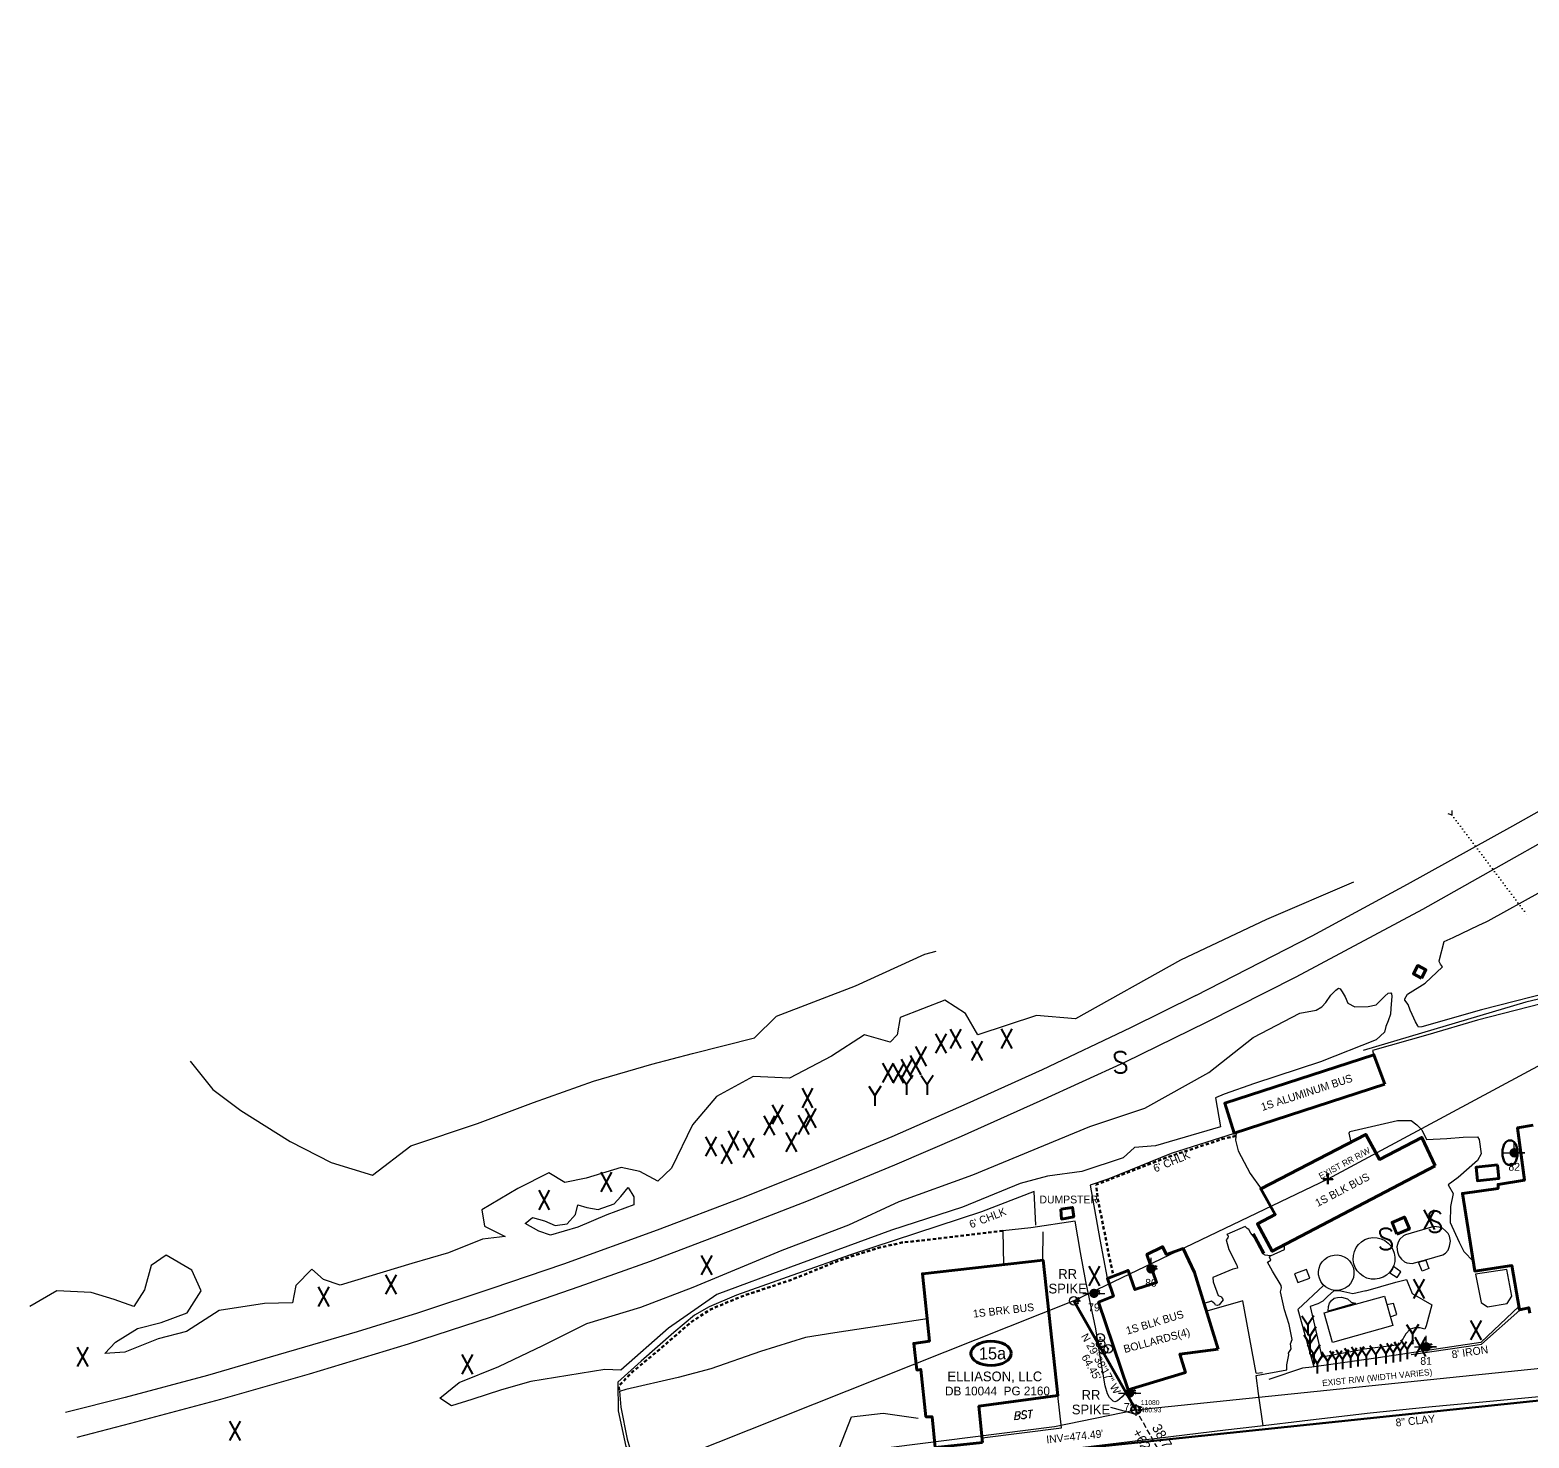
# Model space of a CAD drawing. Extents: x 2081991 to 2084654, y 739892 to 742657.
# Drawn here: x 2082008 to 2082778, y 741264 to 741987 of the extents above; entities that cross this region are included whole.
import ezdxf
from ezdxf.enums import TextEntityAlignment as Align

# ---------------------------------------------------------------- set-up
doc = ezdxf.new("R2010")
doc.units = 0
doc.header["$MEASUREMENT"] = 0
for name, pattern in [('DGN Style 1', [1.726131, 0.002872, -1.723259]), ('DGN Style 2', [2.872098, 1.723259, -1.148839]), ('DGN Style 3', [4.020938, 2.872099, -1.148839])]:
    doc.linetypes.add(name, pattern=pattern)
for name, color, linetype, lineweight in [('Cogo Default Point CELL', 7, 'Continuous', 0), ('COGO Default Point Elevation', 7, 'Continuous', 0), ('COGO Default Point Number', 7, 'Continuous', 0), ('Exist Building', 30, 'Continuous', 40), ('Exist Building Text', 30, 'Continuous', 13), ('Exist Other Culture Fence Line', 30, 'Continuous', 13), ('Exist Other Culture Fence Line Text', 30, 'Continuous', 13), ('Exist Other Culture Located Object CELL', 30, 'Continuous', 13), ('Exist Other Culture Located Object Text', 30, 'Continuous', 13), ('Exist Property Corner CELL', 6, 'Continuous', 30), ('Exist Property Deed Book Text', 6, 'Continuous', 40), ('Exist Property Iron Pin CELL', 6, 'Continuous', 13), ('Exist Property Iron Pin Leader', 6, 'Continuous', 13), ('Exist Property Iron Pin Text', 6, 'Continuous', 13), ('Exist Property Line', 6, 'Continuous', 40), ('Exist Property Line Text', 6, 'Continuous', 13), ('Exist Property Monument Cogo Comment', 6, 'Continuous', 0), ('Exist Property Monument Cogo Elevation', 6, 'Continuous', 0), ('Exist Property Monument Cogo Number', 6, 'Continuous', 0), ('Exist Property Owner Text', 6, 'Continuous', 40), ('Exist Property Tie Line', 7, 'DGN Style 3', 13), ('Exist Property Tie Line Text', 7, 'Continuous', 13), ('Exist Right of Way Line', 6, 'Continuous', 13), ('Exist Right of Way Line Text', 6, 'Continuous', 13), ('Exist Roads EOP', 2, 'Continuous', 13), ('Exist Roads EOP Other', 2, 'Continuous', 13), ('Exist Roads EOP Other Text', 2, 'Continuous', 13), ('Exist Roads Soil', 2, 'DGN Style 2', 30), ('Exist Utilities Other Pole Cogo Elevation', 1, 'Continuous', 0), ('Exist Utilities Other Pole Cogo Number', 1, 'Continuous', 0), ('Exist Utilities Power Joint Use Telephone CELL', 1, 'Continuous', 13), ('Exist Utilities Power Joint Use Telephone Cogo Elevation', 1, 'Continuous', 0), ('Exist Utilities Power Joint Use Telephone Cogo Number', 1, 'Continuous', 0), ('Exist Utilities Power Joint Use Telephone Text Tag Number', 1, 'Continuous', 13), ('Exist Utilities Power Pole CELL', 1, 'Continuous', 13), ('Exist Utilities Power Pole Cogo Elevation', 1, 'Continuous', 0), ('Exist Utilities Power Pole Cogo Number', 1, 'Continuous', 0), ('Exist Utilities Power Pole Text Tag Number', 1, 'Continuous', 13), ('Exist Utilities Sanitary Sewer UG Line', 3, 'Continuous', 30), ('Exist Utilities Sanitary Sewer UG Line Invert Elevation', 3, 'Continuous', 13), ('Exist Utilities Sanitary Sewer UG Line Text', 3, 'Continuous', 13), ('Exist Utilities Telephone Pole CELL', 30, 'Continuous', 13), ('Exist Utilities Telephone Pole Text Tag Number', 30, 'Continuous', 13), ('Old_Level_10', 7, 'Continuous', 0), ('Old_Level_11', 7, 'Continuous', 0), ('Old_Level_3', 7, 'Continuous', 0), ('Old_Level_4', 7, 'Continuous', 0), ('Old_Level_5', 7, 'Continuous', 0), ('Old_Level_6', 7, 'Continuous', 0), ('Old_Level_8', 7, 'Continuous', 0), ('Old_Level_9', 7, 'Continuous', 0)]:
    doc.layers.add(name, color=color, linetype=linetype, lineweight=lineweight)
doc.styles.add('Style-ITALICS', font='ITALICS.shx')
doc.styles.add('Style-STANDARD', font='STANDARD.shx')
doc.styles.add('Style-WORKING', font='WORKING.shx')

# ---------------------------------------------------------------- blocks, each defined once
blk = doc.blocks.new('EXIST PROPERTY IRON PIN')
at = {"color": 0, "linetype": 'ByBlock', "lineweight": -2}
for radius in [0.0441, 0.00141]:
    blk.add_circle((0, 0), radius, dxfattribs=at)
blk = doc.blocks.new('EXIST PROPERTY CORNER')
at = {"layer": 'Exist Property Corner CELL', "flags": 128}
blk.add_lwpolyline([(-0.05, 0), (0.05, 0), (0, 0), (0, 0.05), (0, -0.05)], dxfattribs=at)
at = {"layer": 'Exist Property Corner CELL'}
blk.add_point((0, 0), dxfattribs=at)
blk = doc.blocks.new('COGO DEFAULT POINT')
at = {"layer": 'Cogo Default Point CELL', "flags": 128}
for points in [[(-0.06, 0), (0, 0)], [(0, 0.06), (0, 0)], [(0, 0), (0.06, 0)], [(0, 0), (0, -0.06)]]:
    blk.add_lwpolyline(points, dxfattribs=at)
at = {"layer": 'Cogo Default Point CELL'}
blk.add_circle((0, 0), 0.0469, dxfattribs=at)
blk = doc.blocks.new('Exist Property Owner Number Topo_12')
at = {"layer": 'Exist Property Owner Text', "color": 6}
blk.add_ellipse((0, 0), major_axis=(10.375, 0), ratio=0.6024096386, dxfattribs=at)
at = {"layer": 'Exist Property Owner Text', "color": 6, "style": 'Style-WORKING'}
blk.add_text('15a', height=6.25, dxfattribs=at).set_placement((0.762198, 0), align=Align.MIDDLE_CENTER)
blk = doc.blocks.new('EXIST OTHER CULTURE LOCATED OBJECT')
at = {"color": 0, "linetype": 'ByBlock', "lineweight": -2}
for radius in [0.0436, 0.0048]:
    blk.add_circle((0, 0), radius, dxfattribs=at)
blk = doc.blocks.new('EXIST UTILITIES TELEPHONE POLE')
at = {"layer": 'Exist Utilities Telephone Pole CELL'}
h = blk.add_hatch(color=256, dxfattribs=at)
edge = h.paths.add_edge_path()
edge.add_arc((0, 0), 0.04813, 0, 360)
blk.add_line((-0.1135, 0), (0.11325, 0), dxfattribs=at)
blk.add_point((0, 0), dxfattribs=at)
at = {"layer": 'Exist Utilities Telephone Pole Text Tag Number', "style": 'Style-WORKING'}
blk.add_attdef('pole number', text='', height=0.08, dxfattribs=at).set_placement((0, -0.144), align=Align.MIDDLE_CENTER)
blk = doc.blocks.new('EXIST UTILITIES POWER POLE')
at = {"layer": 'Exist Utilities Power Pole CELL'}
h = blk.add_hatch(color=256, dxfattribs=at)
edge = h.paths.add_edge_path()
edge.add_arc((0, 0), 0.049, 0, 360)
blk.add_line((0, 0), (0, 0.1125), dxfattribs=at)
blk.add_point((0, 0), dxfattribs=at)
at = {"layer": 'Exist Utilities Power Pole Text Tag Number', "style": 'Style-WORKING'}
blk.add_attdef('pole number', text='', height=0.08, dxfattribs=at).set_placement((0, -0.144), align=Align.MIDDLE_CENTER)
blk = doc.blocks.new('EXIST UTILITIES POWER JOINT USE TELEPHONE')
at = {"layer": 'Exist Utilities Power Joint Use Telephone CELL'}
h = blk.add_hatch(color=256, dxfattribs=at)
edge = h.paths.add_edge_path()
edge.add_arc((0.000024, 0.000125), 0.049003, 0, 360)
at = {"layer": 'Exist Utilities Power Joint Use Telephone CELL', "flags": 128}
blk.add_lwpolyline([(-0.11875, 0), (0.108, -0.00075), (0, -0.000393), (0, 0.1125)], dxfattribs=at)
at = {"layer": 'Exist Utilities Power Joint Use Telephone CELL'}
blk.add_point((0, 0), dxfattribs=at)
at = {"layer": 'Exist Utilities Power Joint Use Telephone Text Tag Number', "style": 'Style-WORKING'}
blk.add_attdef('pole number', text='', height=0.08, dxfattribs=at).set_placement((0, -0.144), align=Align.MIDDLE_CENTER)

msp = doc.modelspace()

# ---------------------------------------------------------------- linework, layer by layer
at = {"layer": 'Exist Building', "flags": 128}
for points in [[(2082730.091601, 741403.617705), (2082646.388019, 741359.742543), (2082638.741284, 741373.726765), (2082647.898766, 741378.669005), (2082640.480031, 741391.739479), (2082694.356423, 741419.752673), (2082701.357409, 741406.921198), (2082723.156365, 741418.189926), (2082730.091601, 741403.617705)], [(2082537.745986, 741381.388249), (2082543.768974, 741382.218498), (2082544.458223, 741377.404257), (2082538.154735, 741376.24101), (2082537.745986, 741381.388249)]]:
    msp.add_lwpolyline(points, close=True, dxfattribs=at)
at = {"layer": 'Exist Other Culture Fence Line', "ltscale": 50, "flags": 128}
for points in [[(2082626.847058, 741420.140422), (2082594.430623, 741409.992192), (2082562.490937, 741396.888468), (2082552.839456, 741393.663225), (2082557.852946, 741365.797531), (2082561.659938, 741345.86332)], [(2082524.988262, 741373.157266), (2082524.057014, 741390.453231), (2082497.026068, 741379.923752), (2082429.687452, 741357.877546), (2082402.630006, 741348.342565), (2082371.256069, 741337.100088), (2082357.134097, 741331.1676), (2082349.593862, 741326.822109), (2082339.094633, 741318.054126), (2082322.186167, 741303.251156), (2082310.240691, 741292.381427), (2082310.485691, 741277.745707), (2082314.342183, 741259.351243), (2082315.253931, 741258.416245), (2082316.254429, 741247.348267), (2082380.94205, 741254.084504), (2082424.162213, 741258.855494), (2082430.204201, 741274.599463), (2082446.495419, 741276.553709)], [(2082773.090265, 741331.444849), (2082753.483555, 741312.885386), (2082700.72841, 741305.000152), (2082666.681978, 741300.215412)]]:
    msp.add_lwpolyline(points, dxfattribs=at)
at = {"layer": 'Exist Property Iron Pin Leader', "ltscale": 50, "flags": 128}
msp.add_lwpolyline([(2082575.209913, 741276.126655), (2082563.497956, 741279.457253)], dxfattribs=at)
at = {"layer": 'Exist Property Line', "ltscale": 50}
msp.add_line((2082576.363, 741278.2154), (2082544.4932, 741334.2295), dxfattribs=at)
at = {"layer": 'Exist Property Tie Line'}
msp.add_line((2082595.518607, 741244.547662), (2082576.363, 741278.2154), dxfattribs=at)
at = {"layer": 'Exist Right of Way Line', "ltscale": 50, "flags": 128}
for points in [[(2082576.363, 741278.2154), (2082893.886, 741310.9715), (2082944.952767, 741319.588667), (2083042.618912, 741340.357552), (2083137.245881, 741372.445567), (2083204.208349, 741402.013589), (2083354.293979, 741489.216342), (2083431.18853, 741552.408551), (2083500.114918, 741625.02513), (2083560.886296, 741704.491105), (2083612.943833, 741789.860964), (2083655.638794, 741880.144724), (2083691.473, 741987.1015), (2083253.15224, 741728.520309), (2082862.811066, 741499.476351), (2082823.722503, 741476.720548), (2082674.904465, 741396.737462), (2082544.4932, 741334.2295)], [(2082544.4932, 741334.2295), (2082311.289199, 741241.469713)], [(2082311.289199, 741241.469713), (2082534.50841, 741269.721861), (2082576.363, 741278.2154)]]:
    msp.add_lwpolyline(points, dxfattribs=at)
at = {"layer": 'Exist Roads EOP', "ltscale": 50, "flags": 128}
msp.add_lwpolyline([(2082839.810429, 741291.515062), (2082820.907299, 741289.342138), (2082790.516064, 741285.640067), (2082759.972762, 741282.649508), (2082728.560974, 741279.755768), (2082696.621021, 741276.466529), (2082666.015966, 741272.881882), (2082637.43402, 741269.554462), (2082622.289802, 741267.712958), (2082573.224494, 741261.760929), (2082544.8194, 741258.302189), (2082527.15823, 741256.242334), (2082497.595989, 741252.778214), (2082468.248035, 741249.562007), (2082438.375655, 741244.610616), (2082408.78469, 741241.285089), (2082380.850743, 741238.038082), (2082351.729957, 741234.50981), (2082322.054291, 741230.832126), (2082305.702301, 741229.868824), (2082259.037968, 741223.394069), (2082242.277609, 741221.588913), (2082176.00221, 741213.826085)], dxfattribs=at)
at = {"layer": 'Exist Roads EOP Other', "ltscale": 50}
msp.add_line((2082507.925796, 741370.160772), (2082508.382295, 741352.779057), dxfattribs=at)
at = {"layer": 'Exist Roads EOP Other', "ltscale": 50, "flags": 128}
for points in [[(2082572.415667, 741288.594935), (2082570.78117, 741286.759439), (2082569.218173, 741284.962442), (2082566.955678, 741282.929196), (2082565.542431, 741282.312448), (2082564.737932, 741282.616697), (2082562.714436, 741284.517693), (2082561.669188, 741286.390189), (2082560.489941, 741290.575931), (2082558.231695, 741304.687153), (2082555.7662, 741319.788623), (2082550.66571, 741344.122574), (2082547.914716, 741359.071544), (2082545.099221, 741375.086512), (2082522.294767, 741371.674019), (2082507.925796, 741370.160772)], [(2082469.143873, 741324.911362), (2082421.662218, 741317.728377), (2082406.591748, 741315.462631), (2082383.526795, 741308.242396), (2082357.973096, 741299.326664), (2082341.258879, 741294.899672), (2082314.312183, 741288.679935), (2082311.096689, 741287.727937)], [(2082497.465317, 741263.874734), (2082538.088985, 741268.956474), (2082536.198989, 741285.557191)]]:
    msp.add_lwpolyline(points, dxfattribs=at)
at = {"layer": 'Exist Roads Soil', "flags": 128}
for points in [[(2082627.647556, 741418.939924), (2082620.86557, 741417.383927), (2082593.127375, 741408.265196), (2082566.272429, 741397.921466), (2082556.00745, 741393.955724), (2082556.809448, 741386.26699), (2082560.501441, 741367.922526), (2082562.787436, 741356.16455), (2082564.855932, 741347.134068)], [(2082507.925796, 741370.160772), (2082471.626368, 741365.90828), (2082456.163149, 741364.121034), (2082443.405925, 741361.30154), (2082423.793714, 741354.915302), (2082399.889512, 741345.229072), (2082373.788564, 741336.479839), (2082357.838846, 741329.847102), (2082347.895866, 741323.301866), (2082333.425895, 741310.717891), (2082316.940678, 741297.012168), (2082310.83394, 741290.496681), (2082311.096689, 741287.727937)]]:
    msp.add_lwpolyline(points, dxfattribs=at)
at = {"layer": 'Exist Utilities Sanitary Sewer UG Line', "ltscale": 50, "flags": 128}
msp.add_lwpolyline([(2082539.6528, 741257.4847), (2082865.2434, 741291.5731), (2082922.687, 741300.9409), (2083079.3689, 741342.5084), (2083179.2009, 741381.0844), (2083281.609, 741437.5583)], dxfattribs=at)
at = {"layer": 'Old_Level_10', "color": 5, "linetype": 'Continuous', "lineweight": 13, "ltscale": 49.9999, "flags": 128}
for points in [[(2082729.378103, 741372.410517), (2082714.731632, 741368.226276), (2082713.707384, 741367.604777), (2082711.916638, 741365.98603), (2082710.99614, 741364.334533), (2082710.387391, 741361.958038), (2082710.65764, 741359.364543), (2082711.358389, 741357.438047), (2082712.756636, 741355.618551), (2082714.301883, 741354.212554), (2082715.490631, 741353.695555), (2082718.222875, 741353.380805), (2082725.68661, 741355.433301), (2082734.039344, 741357.842046), (2082735.363341, 741358.773295), (2082736.677088, 741360.314042), (2082737.436087, 741362.253788), (2082737.831586, 741364.842032), (2082737.316337, 741367.535027), (2082736.630088, 741368.759525), (2082735.357341, 741370.270772), (2082733.780594, 741371.564519), (2082732.146347, 741372.116018), (2082729.378103, 741372.410517)], [(2082673.023966, 741328.052356), (2082703.963404, 741336.714339), (2082708.227145, 741321.483869), (2082677.287707, 741312.821887), (2082673.023966, 741328.052356)]]:
    msp.add_lwpolyline(points, close=True, dxfattribs=at)
at = {"layer": 'Old_Level_10', "color": 5, "linetype": 'Continuous', "lineweight": 13, "ltscale": 49.9999}
for centre, major_axis, ratio in [((2082698.641524, 741356.010262), (-1.542137, -10.611614), 0.9999617311), ((2082679.229318, 741348.685962), (-4.543893, 7.911149), 0.9999887203)]:
    msp.add_ellipse(centre, major_axis=major_axis, ratio=ratio, dxfattribs=at)
at = {"layer": 'Old_Level_11', "color": 3, "linetype": 'Continuous', "lineweight": 13, "ltscale": 49.9999, "flags": 128}
for points in [[(2082688.164185, 741549.353413), (2082643.392275, 741530.134452), (2082599.173113, 741509.192494), (2082545.291471, 741479.074804), (2082525.323011, 741480.87355), (2082495.217071, 741470.94982), (2082488.774084, 741481.818799), (2082478.200855, 741488.740535), (2082455.310151, 741479.732803), (2082453.699404, 741470.89382), (2082450.216661, 741467.108828), (2082437.012438, 741470.88382), (2082420.071722, 741460.007592), (2082398.509765, 741448.682615), (2082379.776052, 741449.414363), (2082360.89784, 741439.246634), (2082348.618114, 741424.621413), (2082337.844886, 741402.362207), (2082330.74565, 741395.729971), (2082321.562919, 741400.734211), (2082311.952688, 741402.758707), (2082293.963224, 741397.284218), (2082283.092995, 741394.967722), (2082274.776512, 741400.067212), (2082258.886794, 741391.861478), (2082240.499331, 741380.94675), (2082241.806078, 741372.656017), (2082252.412057, 741367.219278), (2082240.82783, 741365.89703), (2082223.314865, 741358.842544), (2082204.421153, 741353.344055), (2082167.756976, 741342.304578), (2082159.064994, 741345.186072), (2082153.166255, 741350.567311), (2082144.849272, 741342.092578), (2082143.167025, 741333.215596), (2082128.807554, 741332.796847), (2082105.62485, 741329.319854), (2082088.755634, 741318.481625), (2082074.230663, 741314.764633), (2082057.145947, 741307.938896), (2082046.884468, 741307.231148), (2082052.232457, 741313.020386), (2082063.591184, 741320.092122), (2082075.74641, 741323.094366), (2082089.081134, 741328.010606), (2082096.378619, 741339.426333), (2082091.463379, 741350.010062), (2082078.372155, 741357.697297), (2082070.549171, 741352.421307), (2082067.154677, 741339.878582), (2082061.769688, 741331.409599), (2082051.578209, 741334.866592), (2082039.754232, 741338.461085), (2082022.139017, 741339.331334), (2082008.381545, 741331.25485)], [(2082734.653092, 741518.833974), (2082739.324583, 741520.96597), (2082752.487807, 741527.206208), (2082756.210799, 741529.008454), (2082757.259797, 741529.501453), (2082784.467243, 741544.463673)], [(2082796.832968, 741494.692523), (2082753.762054, 741483.714795), (2082723.114615, 741475.060312), (2082721.463369, 741474.797563), (2082721.05962, 741475.518061), (2082719.929372, 741477.535057), (2082718.271375, 741481.338799), (2082717.132377, 741483.540295), (2082716.183379, 741486.416289), (2082714.378633, 741488.623285), (2082714.456133, 741489.329534), (2082715.81863, 741491.796779), (2082724.941362, 741497.476767), (2082733.789594, 741505.84275), (2082732.797846, 741507.274748), (2082732.030848, 741508.643495), (2082732.053848, 741508.940494), (2082734.653092, 741518.833974)], [(2082090.62413, 741457.388847), (2082102.314357, 741442.748877), (2082116.644078, 741432.053898), (2082142.008028, 741416.15068), (2082163.039236, 741405.272202), (2082184.278443, 741398.815465), (2082203.968904, 741413.818935), (2082238.124585, 741425.262412), (2082266.940278, 741436.05664), (2082297.778966, 741447.013368), (2082327.804156, 741455.8851), (2082348.692114, 741461.25584), (2082380.440801, 741469.304824), (2082391.798278, 741480.502801), (2082432.325947, 741495.98902), (2082468.017376, 741512.287738), (2082473.689864, 741513.903984)], [(2082636.495789, 741469.497323), (2082660.455741, 741481.977048), (2082668.991724, 741483.636545), (2082671.801218, 741485.211042), (2082673.838214, 741487.488287), (2082676.430959, 741491.30753), (2082678.972204, 741493.867524), (2082680.363701, 741494.931272), (2082681.159449, 741494.525273), (2082682.344197, 741492.917276), (2082683.757194, 741490.396031), (2082685.092441, 741487.168538), (2082688.732934, 741485.232792), (2082695.63792, 741485.410541), (2082699.701412, 741486.26754), (2082704.256403, 741490.808031), (2082705.92765, 741492.217778), (2082705.92765, 741492.217778), (2082707.282147, 741492.503527), (2082707.564647, 741491.999278), (2082707.841646, 741490.829281)], [(2082707.841646, 741490.829281), (2082707.295897, 741484.370543), (2082707.097897, 741481.514549), (2082705.89115, 741478.093306), (2082704.770902, 741475.193562), (2082704.019404, 741472.311568), (2082699.694662, 741468.373575), (2082671.206719, 741457.048098), (2082637.312037, 741445.91137), (2082621.707568, 741440.480381)], [(2082621.707568, 741440.480381), (2082617.146077, 741438.487885), (2082619.859072, 741423.610165), (2082586.383389, 741413.813935), (2082575.546161, 741412.982436), (2082569.712422, 741407.759197), (2082548.653714, 741400.646461), (2082530.87275, 741398.218216), (2082516.928278, 741394.444223), (2082487.313337, 741382.397997), (2082450.74466, 741370.492271), (2082398.980764, 741351.485309), (2082361.199089, 741337.556337), (2082336.288139, 741320.133122), (2082311.773688, 741298.702665), (2082303.658704, 741298.956914), (2082284.554743, 741295.91442), (2082265.560281, 741292.838426), (2082250.578561, 741288.602435), (2082235.220841, 741283.523945), (2082224.846112, 741280.279452), (2082218.876374, 741284.246944), (2082228.759354, 741292.365177), (2082249.213563, 741300.439161), (2082271.694268, 741311.24564), (2082294.341473, 741322.599617), (2082322.134667, 741331.01385), (2082349.008614, 741341.32208), (2082394.694522, 741360.203292), (2082428.987704, 741373.279266), (2082454.766652, 741385.295742), (2082492.662576, 741399.010714), (2082552.706206, 741423.812665), (2082580.9799, 741433.216896), (2082613.757834, 741451.537359), (2082636.495789, 741469.497323)], [(2082266.378529, 741376.966508), (2082272.614016, 741375.250262), (2082278.069256, 741372.934016), (2082284.199243, 741373.821265), (2082288.452735, 741378.567755), (2082289.802982, 741383.599245), (2082294.291473, 741382.234498), (2082300.112961, 741381.12275), (2082308.469695, 741384.023994), (2082311.804938, 741387.913486), (2082315.59218, 741392.502977), (2082318.506425, 741387.729987), (2082318.436425, 741383.565495), (2082304.563953, 741378.454005), (2082289.749482, 741372.014268), (2082275.62901, 741368.054776), (2082269.641022, 741369.994772), (2082262.695536, 741373.900014)], [(2082262.695536, 741373.900014), (2082266.378529, 741376.966508)]]:
    msp.add_lwpolyline(points, dxfattribs=at)
at = {"layer": 'Old_Level_3', "color": 2, "linetype": 'Continuous', "lineweight": 13, "ltscale": 49.9999, "flags": 128}
for points in [[(2082891.760812, 741318.252264), (2082890.77128, 741322.171368), (2082891.869278, 741322.408117), (2082898.825764, 741323.845114), (2082896.364019, 741336.853588), (2082893.341025, 741351.961558), (2082889.734782, 741370.813021), (2082886.02729, 741391.02748), (2082882.049298, 741409.528693), (2082877.645306, 741431.577399), (2082874.397563, 741446.748869), (2082871.314569, 741465.088832), (2082863.036086, 741501.484259), (2082862.267337, 741504.461253), (2082845.264621, 741500.84976), (2082819.347173, 741494.987772), (2082791.094229, 741488.479785), (2082751.809808, 741478.346055), (2082726.315109, 741470.96982), (2082697.859416, 741462.880836), (2082698.525665, 741460.509341)], [(2082686.921938, 741415.827181), (2082685.78219, 741420.394921), (2082686.188439, 741421.19042), (2082710.72689, 741426.894908), (2082717.640626, 741426.888158), (2082720.552121, 741424.733163), (2082723.120615, 741422.007668), (2082725.568861, 741417.131928), (2082735.97409, 741417.567177), (2082744.425323, 741418.279926), (2082751.827558, 741418.499425), (2082752.558557, 741417.110428), (2082753.648554, 741409.675443), (2082751.792058, 741406.31595), (2082741.762328, 741397.524467), (2082736.702588, 741393.884724)], [(2082627.823306, 741420.501171), (2082627.522057, 741416.855428), (2082628.937554, 741411.28219), (2082634.947792, 741399.677963), (2082640.75203, 741391.724229)], [(2082736.702588, 741393.884724), (2082739.330833, 741389.380233), (2082737.831086, 741382.765747), (2082737.741336, 741374.480013), (2082742.430077, 741364.423033), (2082744.806322, 741359.507043), (2082749.629062, 741354.447803)], [(2082645.398521, 741357.329048), (2082642.657026, 741357.654297), (2082641.571529, 741358.313046), (2082636.885288, 741367.093028), (2082635.295041, 741369.041524), (2082634.304543, 741370.89752), (2082633.492795, 741371.473019), (2082632.605046, 741372.191518), (2082632.419297, 741372.367517), (2082623.115565, 741368.319026), (2082623.639314, 741367.681277), (2082623.763314, 741367.105528), (2082623.523065, 741366.610529), (2082622.680816, 741365.610781), (2082624.117563, 741360.599291), (2082628.132305, 741352.561557), (2082628.511305, 741351.25056), (2082628.480305, 741351.05056), (2082626.160309, 741350.500061), (2082615.90483, 741346.17282), (2082616.05283, 741344.004824), (2082618.575325, 741336.959088), (2082620.312821, 741336.28159), (2082620.541321, 741335.85309), (2082620.97707, 741335.122842), (2082621.115319, 741334.692093), (2082619.174323, 741332.142598), (2082618.260575, 741331.792599), (2082617.275077, 741332.092098), (2082616.877578, 741332.751097), (2082615.158831, 741334.080844), (2082611.361089, 741332.826597)], [(2082641.705714, 741270.051759), (2082639.316783, 741286.671439), (2082638.112035, 741295.88792), (2082653.782004, 741298.748665), (2082653.874004, 741301.411659), (2082654.879002, 741306.488149), (2082654.767002, 741307.299398), (2082656.117999, 741309.579643), (2082655.77675, 741312.195138), (2082656.639998, 741314.444133), (2082655.095501, 741322.149368), (2082652.615756, 741329.630603), (2082650.61376, 741338.880334), (2082651.120009, 741340.93908), (2082650.96026, 741342.183578), (2082646.512519, 741349.485563), (2082643.874274, 741354.085054), (2082645.58252, 741355.180302), (2082644.963272, 741356.684049), (2082645.398521, 741357.329048), (2082652.625006, 741360.544041), (2082652.710256, 741361.415039), (2082652.598506, 741362.990286)], [(2082717.728626, 741306.626399), (2082747.100567, 741310.96889), (2082753.890054, 741312.028388), (2082773.477015, 741329.440853), (2082773.724764, 741329.674353)], [(2082311.206439, 741287.760437), (2082311.865438, 741279.628703), (2082315.090431, 741263.190236), (2082318.585674, 741250.88526), (2082319.828922, 741247.009018), (2082320.213671, 741242.078278), (2082320.536171, 741238.123286), (2082319.211423, 741235.536041), (2082317.536677, 741233.862544), (2082315.88918, 741233.551295)]]:
    msp.add_lwpolyline(points, dxfattribs=at)
at = {"layer": 'Old_Level_4', "color": 9, "linetype": 'Continuous', "lineweight": 13, "ltscale": 49.9999, "flags": 128}
for points in [[(2082607.070598, 741491.05753), (2082666.808478, 741521.787219), (2082715.76588, 741548.274416), (2082769.955772, 741578.261856), (2082820.73417, 741606.905298)], [(2082829.792402, 741595.132072), (2082723.585364, 741535.333691), (2082658.424745, 741500.429511), (2082612.743336, 741477.387057)], [(2082607.070598, 741491.05753), (2082573.620414, 741474.413563), (2082528.256505, 741452.952606), (2082489.538333, 741435.451141), (2082450.93166, 741418.513925), (2082410.245241, 741401.521459), (2082373.748814, 741386.902738), (2082330.494151, 741370.511271), (2082282.328247, 741353.011806), (2082245.502571, 741340.556331), (2082207.380147, 741327.867106), (2082176.393459, 741318.390625), (2082135.77204, 741306.431149), (2082099.564613, 741295.91067), (2082057.331697, 741284.650443), (2082026.663758, 741276.811209)], [(2082612.743336, 741477.387057), (2082570.417921, 741456.699849), (2082526.914758, 741436.736139), (2082486.564089, 741418.684675), (2082452.280907, 741403.871704), (2082408.079746, 741385.645241), (2082366.879078, 741369.616273), (2082326.870158, 741354.361053), (2082290.185231, 741341.384329), (2082245.150321, 741325.92286), (2082202.535157, 741312.028138), (2082151.746008, 741296.521919), (2082106.248599, 741283.473445), (2082059.989442, 741271.16497), (2082032.524247, 741264.026484)]]:
    msp.add_lwpolyline(points, dxfattribs=at)
at = {"layer": 'Old_Level_5', "color": 30, "linetype": 'Continuous', "lineweight": 40}
msp.add_line((2082636.615288, 741368.687025), (2082641.970528, 741358.567295), dxfattribs=at)
at = {"layer": 'Old_Level_6', "color": 30, "linetype": 'DGN Style 1', "lineweight": 13, "flags": 128}
msp.add_lwpolyline([(2082738.585584, 741583.959094), (2082777.281507, 741532.471947)], dxfattribs=at)
at = {"layer": 'Old_Level_8', "color": 30, "linetype": 'Continuous', "lineweight": 13}
msp.add_line((2082661.820488, 741299.627413), (2082644.580773, 741293.865174), dxfattribs=at)
at = {"layer": 'Old_Level_8', "color": 30, "linetype": 'Continuous', "lineweight": 13, "ltscale": 49.9999}
msp.add_line((2082666.681978, 741300.215412), (2082661.820488, 741299.627413), dxfattribs=at)
at = {"layer": 'Old_Level_8', "color": 30, "linetype": 'Continuous', "lineweight": 13, "ltscale": 49.9999, "flags": 128}
for points in [[(2082864.808332, 741501.731259), (2082862.627836, 741507.987496), (2082776.592008, 741487.700537), (2082693.067926, 741462.762837)], [(2082694.408673, 741339.373583), (2082709.743892, 741343.849074), (2082715.297131, 741345.257072), (2082718.227125, 741338.001086), (2082728.314105, 741332.247098), (2082725.366111, 741321.460369), (2082724.706612, 741319.765623), (2082722.274117, 741320.390371), (2082719.539123, 741320.372371), (2082717.171627, 741319.613873), (2082714.990632, 741317.255628), (2082712.392387, 741312.770637), (2082711.425889, 741311.708389), (2082706.247149, 741310.98364), (2082692.117177, 741309.171144)], [(2082672.689716, 741342.069328), (2082659.569243, 741329.792603), (2082667.631976, 741300.348911)], [(2082694.408673, 741339.373583), (2082687.698186, 741337.799587), (2082683.057946, 741338.822835), (2082680.77545, 741339.387583), (2082677.732456, 741339.150084), (2082674.878712, 741336.702339), (2082672.367467, 741334.107344), (2082669.718972, 741332.759847), (2082665.77173, 741331.24735), (2082671.852218, 741305.503151), (2082692.117177, 741309.171144)], [(2082638.180535, 741297.006918), (2082631.288799, 741334.233844), (2082612.680586, 741328.887854)], [(2082706.969398, 741325.97686), (2082710.288141, 741327.272608), (2082708.600394, 741332.909096), (2082705.253151, 741332.107098)], [(2082638.180535, 741297.006918), (2082641.390779, 741297.436167)]]:
    msp.add_lwpolyline(points, dxfattribs=at)
at = {"layer": 'Old_Level_8', "color": 30, "linetype": 'Continuous', "lineweight": 40, "flags": 128}
for points in [[(2082723.063116, 741500.068762), (2082718.880124, 741502.300758), (2082721.114619, 741506.501999), (2082725.297611, 741504.270004), (2082723.063116, 741500.068762)], [(2082704.231653, 741445.543371), (2082626.748058, 741420.298922), (2082621.991568, 741435.713391), (2082698.529915, 741460.617341), (2082704.231653, 741445.543371)], [(2082761.974538, 741404.023204), (2082751.04181, 741402.888206), (2082751.766058, 741395.88897), (2082762.698786, 741397.023968), (2082761.974538, 741404.023204)], [(2082710.411391, 741368.503025), (2082707.868896, 741374.559013), (2082714.269383, 741377.243758), (2082716.811878, 741371.18777), (2082710.411391, 741368.503025)], [(2082618.644574, 741309.344893), (2082606.409599, 741348.764565), (2082600.544361, 741361.04254), (2082592.025628, 741358.100796), (2082590.056382, 741362.048038), (2082581.999648, 741358.069046), (2082586.980388, 741343.668075), (2082575.82016, 741340.004332), (2082572.299917, 741349.865062), (2082561.732438, 741345.692321), (2082564.817182, 741336.562089), (2082557.169697, 741333.535095), (2082572.392917, 741288.602435), (2082601.749608, 741297.438417), (2082598.981364, 741306.920898), (2082618.644574, 741309.344893)], [(2082497.571817, 741261.415989), (2082495.71682, 741280.098952), (2082536.309239, 741285.668691), (2082528.650504, 741355.091552), (2082466.664128, 741348.192066), (2082470.282871, 741313.574385), (2082462.261137, 741312.365387), (2082463.838384, 741298.670165), (2082465.87538, 741298.977914), (2082468.531875, 741274.669213), (2082471.625618, 741274.715463), (2082473.186865, 741258.902244), (2082497.571817, 741261.415989)]]:
    msp.add_lwpolyline(points, close=True, dxfattribs=at)
msp.add_lwpolyline([(2082778.653504, 741327.936106), (2082778.082005, 741330.645101), (2082773.361765, 741329.609103), (2082769.404273, 741352.381307), (2082750.389811, 741349.488313), (2082743.995324, 741389.447983), (2082762.361287, 741391.977728), (2082762.337787, 741394.046974), (2082775.87126, 741396.17722), (2082772.395267, 741423.122666), (2082780.271001, 741424.403413)], dxfattribs=at)
at = {"layer": 'Old_Level_8', "color": 30, "linetype": 'Continuous', "lineweight": 13, "flags": 128}
for points in [[(2082528.599254, 741355.136302), (2082528.721004, 741369.600773)], [(2082446.495419, 741276.553709), (2082464.463633, 741273.991714)]]:
    msp.add_lwpolyline(points, dxfattribs=at)
at = {"layer": 'Old_Level_8', "color": 30, "linetype": 'Continuous', "lineweight": 13, "ltscale": 49.9999, "flags": 128}
for points in [[(2082723.322115, 741349.517313), (2082721.537119, 741354.054554), (2082725.222861, 741355.078552), (2082726.826358, 741350.86556), (2082723.322115, 741349.517313)], [(2082664.017234, 741350.340311), (2082657.842246, 741348.175816), (2082659.416743, 741343.666075), (2082665.59173, 741345.830571), (2082664.017234, 741350.340311)], [(2082712.455887, 741349.060564), (2082708.663894, 741351.857808), (2082708.126645, 741350.704811), (2082706.706398, 741348.678565), (2082710.541641, 741346.14182), (2082712.455887, 741349.060564)], [(2082750.80656, 741348.022066), (2082753.675304, 741333.442845), (2082756.980048, 741331.1771), (2082767.047778, 741332.890346), (2082769.480523, 741336.572839), (2082766.815528, 741350.366311), (2082750.80656, 741348.022066)], [(2082689.055684, 741333.071096), (2082675.137461, 741328.990104), (2082675.184461, 741331.3081), (2082675.75271, 741333.078846), (2082676.784958, 741334.409343), (2082678.148205, 741335.549591), (2082679.909202, 741336.03109), (2082681.896198, 741336.17434), (2082684.961692, 741335.242592), (2082686.851688, 741333.591595), (2082689.055684, 741333.071096)]]:
    msp.add_lwpolyline(points, close=True, dxfattribs=at)

# ---------------------------------------------------------------- block references
at = {"layer": 'Cogo Default Point CELL', "xscale": 50, "yscale": 50, "zscale": 50}
msp.add_blockref('COGO DEFAULT POINT', (2082576.363, 741278.2154), dxfattribs=at)
at = {"layer": 'Exist Other Culture Located Object CELL', "xscale": 50, "yscale": 50, "zscale": 50}
for p in [(2082558.066503, 741315.306162), (2082558.271461, 741312.208099), (2082559.678692, 741308.989451), (2082562.135818, 741309.560013)]:
    msp.add_blockref('EXIST OTHER CULTURE LOCATED OBJECT', p, dxfattribs=at)
at = {"layer": 'Exist Property Corner CELL', "xscale": 50, "yscale": 50, "zscale": 50}
msp.add_blockref('EXIST PROPERTY CORNER', (2082674.904465, 741396.737462), dxfattribs=at)
at = {"layer": 'Exist Property Iron Pin CELL', "xscale": 50, "yscale": 50, "zscale": 50}
for p in [(2082544.4932, 741334.2295), (2082576.363, 741278.2154)]:
    msp.add_blockref('EXIST PROPERTY IRON PIN', p, dxfattribs=at)
at = {"layer": 'Exist Property Owner Text', "color": 6, "rotation": 0.482591}
msp.add_blockref('Exist Property Owner Number Topo_12', (2082501.934373, 741307.255072), dxfattribs=at)
at = {"layer": 'Exist Utilities Power Joint Use Telephone CELL', "xscale": 50, "yscale": 50, "zscale": 50}
for p, values in [((2082770.62602, 741410.290941), {'pole number': '82'}), ((2082725.386936, 741310.562127), {'pole number': '81'})]:
    msp.add_blockref('EXIST UTILITIES POWER JOINT USE TELEPHONE', p, dxfattribs=at).add_auto_attribs(values)
at = {"layer": 'Exist Utilities Power Pole CELL', "xscale": 50, "yscale": 50, "zscale": 50}
msp.add_blockref('EXIST UTILITIES POWER POLE', (2082584.0922, 741350.7018), dxfattribs=at).add_auto_attribs({'pole number': '80'})
at = {"layer": 'Exist Utilities Telephone Pole CELL', "xscale": 50, "yscale": 50, "zscale": 50}
for p, values in [((2082554.796185, 741338.074294), {'pole number': '79'}), ((2082573.149768, 741286.877959), {'pole number': '78'})]:
    msp.add_blockref('EXIST UTILITIES TELEPHONE POLE', p, dxfattribs=at).add_auto_attribs(values)

# ---------------------------------------------------------------- texts
at = {"layer": 'COGO Default Point Elevation', "style": 'Style-WORKING'}
msp.add_text('480.93', height=2.5, dxfattribs=at).set_placement((2082578.863, 741278.2154), align=Align.MIDDLE_LEFT)
at = {"layer": 'COGO Default Point Number', "style": 'Style-WORKING'}
msp.add_text('11080', height=2.5, dxfattribs=at).set_placement((2082578.863, 741281.9654), align=Align.MIDDLE_LEFT)
at = {"layer": 'Exist Building Text', "style": 'Style-WORKING'}
for s, rotation, p in [('1S ALUMINUM BUS', 18.045826, (2082664.035607, 741441.26678)), ('1S BLK BUS', 27.662337, (2082682.328424, 741391.281977)), ('1S BRK BUS', 6.351269, (2082508.354913, 741329.332737)), ('1S BLK BUS', 16.751131, (2082586.032926, 741323.176132))]:
    msp.add_text(s, height=4, rotation=rotation, dxfattribs=at).set_placement(p, align=Align.MIDDLE_CENTER)
msp.add_text('DUMPSTER', height=4, dxfattribs=at).set_placement((2082541.842438, 741386.285431), align=Align.MIDDLE_CENTER)
at = {"layer": 'Exist Other Culture Fence Line Text', "style": 'Style-WORKING'}
for s, rotation, p in [("6' CHLK", 22.306609, (2082594.655042, 741405.760715)), ("6' CHLK", 21.282617, (2082500.187088, 741376.862318)), ("8' IRON", 8.500983, (2082747.864566, 741308.00109))]:
    msp.add_text(s, height=4, rotation=rotation, dxfattribs=at).set_placement(p, align=Align.MIDDLE_CENTER)
at = {"layer": 'Exist Other Culture Located Object Text', "style": 'Style-WORKING'}
msp.add_text('BOLLARDS(4)', height=4, rotation=15.062687, dxfattribs=at).set_placement((2082587.042383, 741313.887957), align=Align.MIDDLE_CENTER)
at = {"layer": 'Exist Property Deed Book Text', "style": 'Style-WORKING'}
msp.add_text('DB 10044  PG 2160', height=4.5, rotation=0.063607, dxfattribs=at).set_placement((2082505.254844, 741285.668888), align=Align.CENTER)
at = {"layer": 'Exist Property Iron Pin Text', "char_height": 5, "attachment_point": 5, "line_spacing_factor": 0.9, "style": 'Style-WORKING'}
for insert in [(2082541.276408, 741344.250264), (2082553.265403, 741282.127209)]:
    msp.add_mtext('RR\\PSPIKE\\P', dxfattribs=dict(at, insert=insert))
at = {"layer": 'Exist Property Line Text', "style": 'Style-WORKING'}
for s, p in [('N 29°38\'17" W', (2082558.376036, 741301.94025)), ("64.45'", (2082553.494813, 741300.087646))]:
    msp.add_text(s, height=4, rotation=299.638159, dxfattribs=at).set_placement(p, align=Align.MIDDLE_CENTER)
at = {"layer": 'Exist Property Monument Cogo Comment', "style": 'Style-STANDARD'}
for p in [(2082545.4932, 741332.9795), (2082577.3834, 741276.9505)]:
    msp.add_text('RRS', height=0.5, dxfattribs=at).set_placement(p, align=Align.MIDDLE_LEFT)
at = {"layer": 'Exist Property Monument Cogo Elevation', "style": 'Style-STANDARD'}
for s, p in [('482.01', (2082545.4932, 741333.9795)), ('480.92', (2082577.3834, 741277.9505))]:
    msp.add_text(s, height=0.5, dxfattribs=at).set_placement(p)
at = {"layer": 'Exist Property Monument Cogo Number', "style": 'Style-STANDARD'}
for s, p in [('20162', (2082545.4932, 741335.4795)), ('20161', (2082577.3834, 741279.4505))]:
    msp.add_text(s, height=0.5, dxfattribs=at).set_placement(p, align=Align.MIDDLE_LEFT)
at = {"layer": 'Exist Property Owner Text', "style": 'Style-WORKING'}
msp.add_text('ELLIASON, LLC', height=5, rotation=0.063607, dxfattribs=at).set_placement((2082503.884119, 741292.900299), align=Align.CENTER)
at = {"layer": 'Exist Property Tie Line Text', "style": 'Style-WORKING'}
for s, p in [('+62.64', (2082581.564683, 741258.962167)), ("38.74'", (2082591.006134, 741262.589544))]:
    msp.add_text(s, height=5, rotation=299.638159, dxfattribs=at).set_placement(p, align=Align.MIDDLE_CENTER)
at = {"layer": 'Exist Right of Way Line Text', "style": 'Style-WORKING'}
for s, rotation, p in [('EXIST RR R/W', 28.256055, (2082683.434892, 741404.955081)), ('EXIST R/W (WIDTH VARIES)', 5.889875, (2082700.252975, 741294.866632))]:
    msp.add_text(s, height=3.2, rotation=rotation, dxfattribs=at).set_placement(p, align=Align.MIDDLE_CENTER)
at = {"layer": 'Exist Roads EOP Other Text', "style": 'Style-ITALICS'}
msp.add_text('BST', height=4, rotation=7.130267, dxfattribs=at).set_placement((2082517.966929, 741275.55119), align=Align.MIDDLE_CENTER)
at = {"layer": 'Exist Utilities Other Pole Cogo Elevation', "style": 'Style-STANDARD'}
for s, p in [('490.60', (2082555.7962, 741338.0743)), ('490.32', (2082574.1498, 741286.878))]:
    msp.add_text(s, height=0.5, dxfattribs=at).set_placement(p, align=Align.MIDDLE_LEFT)
at = {"layer": 'Exist Utilities Other Pole Cogo Number', "style": 'Style-STANDARD'}
for s, p in [('20152', (2082555.7962, 741339.3243)), ('20153', (2082574.1498, 741288.128))]:
    msp.add_text(s, height=0.5, dxfattribs=at).set_placement(p, align=Align.MIDDLE_LEFT)
at = {"layer": 'Exist Utilities Power Joint Use Telephone Cogo Elevation', "style": 'Style-STANDARD'}
msp.add_text('502.32', height=0.5, dxfattribs=at).set_placement((2082726.3869, 741310.5621), align=Align.MIDDLE_LEFT)
at = {"layer": 'Exist Utilities Power Joint Use Telephone Cogo Number', "style": 'Style-STANDARD'}
msp.add_text('20155', height=0.5, dxfattribs=at).set_placement((2082726.3869, 741311.8121), align=Align.MIDDLE_LEFT)
at = {"layer": 'Exist Utilities Power Pole Cogo Elevation', "style": 'Style-STANDARD'}
msp.add_text('496.45', height=0.5, dxfattribs=at).set_placement((2082585.0922, 741350.7018), align=Align.MIDDLE_LEFT)
at = {"layer": 'Exist Utilities Power Pole Cogo Number', "style": 'Style-STANDARD'}
msp.add_text('20154', height=0.5, dxfattribs=at).set_placement((2082585.0922, 741351.9518), align=Align.MIDDLE_LEFT)
at = {"layer": 'Exist Utilities Sanitary Sewer UG Line Invert Elevation', "style": 'Style-WORKING'}
msp.add_text("INV=474.49'", height=4, rotation=6.054212, dxfattribs=at).set_placement((2082544.955281, 741264.536857), align=Align.MIDDLE_CENTER)
at = {"layer": 'Exist Utilities Sanitary Sewer UG Line Text', "style": 'Style-WORKING'}
msp.add_text('8" CLAY', height=4, rotation=5.976928, dxfattribs=at).set_placement((2082719.843073, 741272.693043), align=Align.MIDDLE_CENTER)
at = {"layer": 'Old_Level_11', "color": 3, "linetype": 'Continuous', "lineweight": 13, "style": 'Style-STANDARD'}
for s, p in [('X', (2082476.133182, 741466.38433)), ('X', (2082483.704917, 741468.866575)), ('X', (2082509.873114, 741468.933075)), ('X', (2082463.071708, 741455.285602)), ('X', (2082465.883202, 741459.812843)), ('X', (2082494.692145, 741462.664837)), ('X', (2082448.913236, 741451.39736)), ('X', (2082454.172726, 741450.99436)), ('X', (2082458.450717, 741453.461355)), ('Y', (2082458.601217, 741445.052372)), ('Y', (2082469.134196, 741445.079622)), ('X', (2082407.594819, 741438.423886)), ('Y', (2082442.24425, 741439.440384)), ('X', (2082387.989858, 741424.291414)), ('X', (2082392.21935, 741429.942403)), ('X', (2082405.609573, 741424.615913)), ('X', (2082409.283066, 741428.043906)), ('X', (2082358.050918, 741413.539685)), ('X', (2082366.048152, 741409.553693)), ('X', (2082369.591895, 741416.489429)), ('X', (2082377.436879, 741412.788937)), ('X', (2082399.346835, 741415.729431)), ('X', (2082304.292776, 741395.261722)), ('X', (2082272.359089, 741386.01324)), ('X', (2082726.96343, 741375.909011)), ('X', (2082355.766423, 741352.521307)), ('X', (2082193.753997, 741342.631827)), ('X', (2082554.920274, 741346.996818)), ('X', (2082721.595441, 741340.385832)), ('X', (2082159.135066, 741336.35259)), ('Y', (2082664.634305, 741321.610619)), ('Y', (2082718.408697, 741317.017878)), ('X', (2082750.876382, 741319.214374)), ('Y', (2082665.610053, 741315.815381)), ('Y', (2082665.731803, 741311.756889)), ('Y', (2082715.597953, 741309.195394)), ('X', (2082722.26219, 741310.563391)), ('X', (2082035.291314, 741305.471401)), ('X', (2082232.962168, 741301.650159)), ('Y', (2082667.632799, 741306.630899)), ('Y', (2082669.446795, 741301.873409)), ('Y', (2082674.759285, 741302.955907)), ('Y', (2082679.004776, 741303.630905)), ('Y', (2082682.381269, 741304.104154)), ('Y', (2082686.525261, 741304.886653)), ('Y', (2082690.263754, 741305.538901)), ('Y', (2082694.598995, 741305.508651)), ('Y', (2082699.565235, 741306.36165)), ('Y', (2082704.698225, 741307.001648)), ('Y', (2082708.376717, 741307.514897)), ('Y', (2082712.11696, 741308.144146)), ('X', (2082113.550657, 741267.448228))]:
    msp.add_text(s, height=9.99998, dxfattribs=at).set_placement(p, align=Align.MIDDLE_CENTER)
at = {"layer": 'Old_Level_6', "color": 30, "linetype": 'DGN Style 1', "lineweight": 13, "style": 'Style-STANDARD', "width": 1.999999}
msp.add_text('v', height=2.649995, rotation=36.686378, dxfattribs=at).set_placement((2082738.585532, 741583.959102), align=Align.CENTER)
at = {"layer": 'Old_Level_8', "color": 30, "linetype": 'Continuous', "lineweight": 13, "style": 'Style-STANDARD'}
for p in [(2082729.925956, 741374.873762), (2082704.689757, 741365.93853)]:
    msp.add_text('S', height=10.999978, dxfattribs=at).set_placement(p, align=Align.MIDDLE_CENTER)
at = {"layer": 'Old_Level_9', "color": 1, "linetype": 'Continuous', "lineweight": 13, "style": 'Style-STANDARD'}
for s, height, p in [('S', 10.999978, (2082568.398529, 741456.611349)), ('O', 12.499975, (2082768.460802, 741410.290941))]:
    msp.add_text(s, height=height, dxfattribs=at).set_placement(p, align=Align.MIDDLE_CENTER)

doc.saveas('drawing.dxf')
